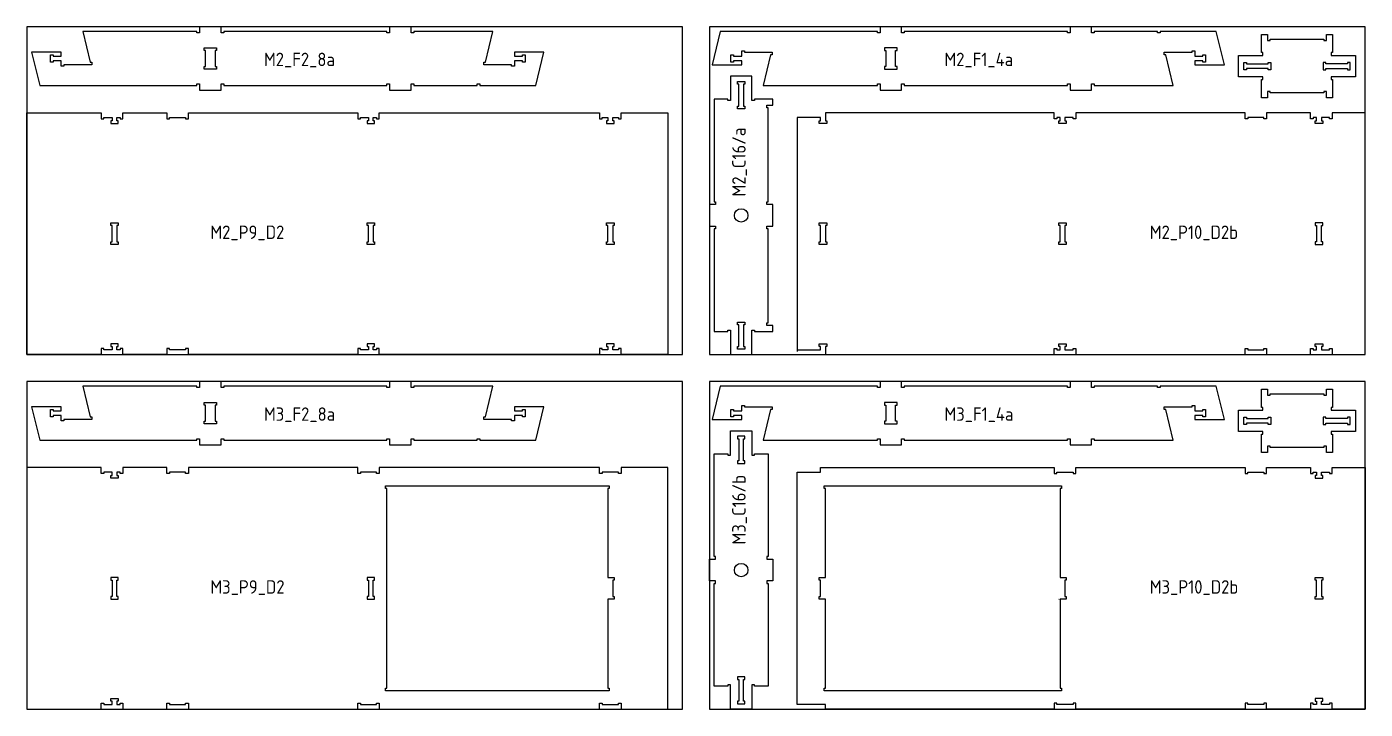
# Model space of a CAD drawing. Header units: millimetres. Extents: x -18174 to 50972, y 6312 to 16778.
# Drawn here: x 5352 to 10332, y 6313 to 8853 of the extents above; entities that cross this region are included whole.
import ezdxf

# ---------------------------------------------------------------- set-up
doc = ezdxf.new("R2010")
doc.units = ezdxf.units.MM
doc.header["$MEASUREMENT"] = 0
for name, color, linetype in [('freeswerk_CODES', 50, 'Continuous'), ('freeswerk_ELEMENTEN', 7, 'Continuous'), ('freeswerk_PLATEN', 3, 'Continuous')]:
    doc.layers.add(name, color=color, linetype=linetype)

msp = doc.modelspace()

# ---------------------------------------------------------------- linework, layer by layer
for centre in [(8010.3, 8150.5), (8010.3, 6830.5)]:
    msp.add_circle(centre, 25)
at = {"layer": 'freeswerk_ELEMENTEN'}
for points in [[(7038.1, 8639.5), (7038.1, 8634.5), (7246.4, 8634.5), (7276.4, 8758.5), (7166.4, 8758.5), (7166.4, 8743.5), (7196.4, 8743.5), (7196.4, 8748.5), (7206.4, 8748.5), (7206.4, 8720.5), (7196.4, 8720.5), (7196.4, 8725.5), (7166.4, 8725.5), (7166.4, 8705.5), (7156.4, 8705.5), (7156.4, 8710.5), (7052.9, 8710.5), (7052.9, 8720.5), (7058.9, 8720.5), (7086.4, 8834.5), (6792.4, 8834.5), (6792.4, 8829.5), (6782.4, 8829.5), (6782.4, 8852.5), (6702.4, 8852.5), (6702.4, 8829.5), (6692.4, 8829.5), (6692.4, 8834.5), (6085.4, 8834.5), (6085.4, 8829.5), (6075.4, 8829.5), (6075.4, 8852.5), (5995.4, 8852.5), (5995.4, 8829.5), (5985.4, 8829.5), (5985.4, 8834.5), (5560.5, 8834.5), (5588.1, 8720.5), (5594.1, 8720.5), (5594.1, 8710.5), (5490.5, 8710.5), (5490.5, 8705.5), (5480.5, 8705.5), (5480.5, 8725.5), (5450.5, 8725.5), (5450.5, 8720.5), (5440.5, 8720.5), (5440.5, 8748.5), (5450.5, 8748.5), (5450.5, 8743.5), (5480.5, 8743.5), (5480.5, 8758.5), (5370.5, 8758.5), (5400.5, 8634.5), (5985.4, 8634.5), (5985.4, 8639.5), (5995.4, 8639.5), (5995.4, 8616.5), (6075.4, 8616.5), (6075.4, 8639.5), (6085.4, 8639.5), (6085.4, 8634.5), (6692.4, 8634.5), (6692.4, 8639.5), (6702.4, 8639.5), (6702.4, 8616.5), (6782.4, 8616.5), (6782.4, 8639.5), (6792.4, 8639.5), (6792.4, 8634.5), (7028.1, 8634.5), (7028.1, 8639.5)], [(9738.2, 8720.5), (9728.2, 8720.5), (9728.2, 8725.5), (9698.2, 8725.5), (9698.2, 8710.5), (9808.2, 8710.5), (9778.2, 8834.5), (9569.9, 8834.5), (9569.9, 8829.5), (9559.9, 8829.5), (9559.9, 8834.5), (9324.2, 8834.5), (9324.2, 8829.5), (9314.2, 8829.5), (9314.2, 8852.5), (9234.2, 8852.5), (9234.2, 8829.5), (9224.2, 8829.5), (9224.2, 8834.5), (8617.2, 8834.5), (8617.2, 8829.5), (8607.2, 8829.5), (8607.2, 8852.5), (8527.2, 8852.5), (8527.2, 8829.5), (8517.2, 8829.5), (8517.2, 8834.5), (7932.3, 8834.5), (7902.3, 8710.5), (8012.3, 8710.5), (8012.3, 8725.5), (7982.3, 8725.5), (7982.3, 8720.5), (7972.3, 8720.5), (7972.3, 8748.5), (7982.3, 8748.5), (7982.3, 8743.5), (8012.3, 8743.5), (8012.3, 8763.5), (8022.3, 8763.5), (8022.3, 8758.5), (8125.9, 8758.5), (8125.9, 8748.5), (8119.9, 8748.5), (8092.3, 8634.5), (8517.2, 8634.5), (8517.2, 8639.5), (8527.2, 8639.5), (8527.2, 8616.5), (8607.2, 8616.5), (8607.2, 8639.5), (8617.2, 8639.5), (8617.2, 8634.5), (9224.2, 8634.5), (9224.2, 8639.5), (9234.2, 8639.5), (9234.2, 8616.5), (9314.2, 8616.5), (9314.2, 8639.5), (9324.2, 8639.5), (9324.2, 8634.5), (9618.2, 8634.5), (9590.6, 8748.5), (9584.7, 8748.5), (9584.7, 8758.5), (9688.2, 8758.5), (9688.2, 8763.5), (9698.2, 8763.5), (9698.2, 8743.5), (9728.2, 8743.5), (9728.2, 8748.5), (9738.2, 8748.5)], [(9951.3, 8756.1), (9946.3, 8756.1), (9946.3, 8824.1), (9968.3, 8824.1), (9968.3, 8801.1), (9978.3, 8801.1), (9978.3, 8806.1), (10178.3, 8806.1), (10178.3, 8801.1), (10188.3, 8801.1), (10188.3, 8824.1), (10210.3, 8824.1), (10210.3, 8756.1), (10205.3, 8756.1), (10205.3, 8746.1), (10296.3, 8746.1), (10296.3, 8666.1), (10205.3, 8666.1), (10205.3, 8656.1), (10210.3, 8656.1), (10210.3, 8588.1), (10188.3, 8588.1), (10188.3, 8611.1), (10178.3, 8611.1), (10178.3, 8606.1), (9978.3, 8606.1), (9978.3, 8611.1), (9968.3, 8611.1), (9968.3, 8588.1), (9946.3, 8588.1), (9946.3, 8656.1), (9951.3, 8656.1), (9951.3, 8666.1), (9860.3, 8666.1), (9860.3, 8746.1), (9951.3, 8746.1)], [(6058.4, 8764.5), (6053.4, 8764.5), (6053.4, 8704.5), (6058.4, 8704.5), (6058.4, 8694.5), (6012.4, 8694.5), (6012.4, 8704.5), (6017.4, 8704.5), (6017.4, 8764.5), (6012.4, 8764.5), (6012.4, 8774.5), (6058.4, 8774.5)], [(8590.2, 8774.5), (8544.2, 8774.5), (8544.2, 8764.5), (8549.2, 8764.5), (8549.2, 8704.5), (8544.2, 8704.5), (8544.2, 8694.5), (8590.2, 8694.5), (8590.2, 8704.5), (8585.2, 8704.5), (8585.2, 8764.5), (8590.2, 8764.5)], [(9890.3, 8720.1), (9890.3, 8715.1), (9971.3, 8715.1), (9971.3, 8720.1), (9981.3, 8720.1), (9981.3, 8692.1), (9971.3, 8692.1), (9971.3, 8697.1), (9890.3, 8697.1), (9890.3, 8692.1), (9880.3, 8692.1), (9880.3, 8720.1)], [(10266.3, 8692.1), (10276.3, 8692.1), (10276.3, 8720.1), (10266.3, 8720.1), (10266.3, 8715.1), (10185.3, 8715.1), (10185.3, 8720.1), (10175.3, 8720.1), (10175.3, 8692.1), (10185.3, 8692.1), (10185.3, 8697.1), (10266.3, 8697.1)], [(7970.3, 8668.5), (7970.3, 8577.5), (7960.3, 8577.5), (7960.3, 8582.5), (7910.3, 8582.5), (7910.3, 8200.5), (7915.3, 8200.5), (7915.3, 8190.5), (7892.3, 8190.5), (7892.3, 8110.5), (7915.3, 8110.5), (7915.3, 8100.5), (7910.3, 8100.5), (7910.3, 7718.5), (7960.3, 7718.5), (7960.3, 7723.5), (7970.3, 7723.5), (7970.3, 7632.5), (8050.3, 7632.5), (8050.3, 7723.5), (8060.3, 7723.5), (8060.3, 7718.5), (8128.3, 7718.5), (8128.3, 7740.5), (8105.3, 7740.5), (8105.3, 7750.5), (8110.3, 7750.5), (8110.3, 8100.5), (8105.3, 8100.5), (8105.3, 8110.5), (8128.3, 8110.5), (8128.3, 8190.5), (8105.3, 8190.5), (8105.3, 8200.5), (8110.3, 8200.5), (8110.3, 8550.5), (8105.3, 8550.5), (8105.3, 8560.5), (8128.3, 8560.5), (8128.3, 8582.5), (8060.3, 8582.5), (8060.3, 8577.5), (8050.3, 8577.5), (8050.3, 8668.5)], [(8019.3, 8638.5), (8019.3, 8557.5), (8024.3, 8557.5), (8024.3, 8547.5), (7996.3, 8547.5), (7996.3, 8557.5), (8001.3, 8557.5), (8001.3, 8638.5), (7996.3, 8638.5), (7996.3, 8648.5), (8024.3, 8648.5), (8024.3, 8638.5)], [(5709.5, 8532.5), (5873.5, 8532.5), (5873.5, 8509.5), (5883.5, 8509.5), (5883.5, 8514.5), (5943.5, 8514.5), (5943.5, 8509.5), (5953.5, 8509.5), (5953.5, 8532.5), (6583.5, 8532.5), (6583.5, 8509.5), (6593.5, 8509.5), (6593.5, 8514.5), (6623.5, 8514.5), (6623.5, 8502.5), (6618.5, 8502.5), (6618.5, 8492.5), (6646.5, 8492.5), (6646.5, 8502.5), (6641.5, 8502.5), (6641.5, 8514.5), (6653.5, 8514.5), (6653.5, 8509.5), (6663.5, 8509.5), (6663.5, 8532.5), (7483.5, 8532.5), (7483.5, 8509.5), (7493.5, 8509.5), (7493.5, 8514.5), (7514.5, 8514.5), (7514.5, 8502.5), (7509.5, 8502.5), (7509.5, 8492.5), (7537.5, 8492.5), (7537.5, 8502.5), (7532.5, 8502.5), (7532.5, 8514.5), (7553.5, 8514.5), (7553.5, 8509.5), (7563.5, 8509.5), (7563.5, 8532.5), (7737.7, 8532.5), (7737.7, 7632.5), (7563.5, 7632.5), (7563.5, 7655.5), (7553.5, 7655.5), (7553.5, 7650.5), (7532.5, 7650.5), (7532.5, 7662.5), (7537.5, 7662.5), (7537.5, 7672.5), (7509.5, 7672.5), (7509.5, 7662.5), (7514.5, 7662.5), (7514.5, 7650.5), (7493.5, 7650.5), (7493.5, 7655.5), (7483.5, 7655.5), (7483.5, 7632.5), (6663.5, 7632.5), (6663.5, 7655.5), (6653.5, 7655.5), (6653.5, 7650.5), (6641.5, 7650.5), (6641.5, 7662.5), (6646.5, 7662.5), (6646.5, 7672.5), (6618.5, 7672.5), (6618.5, 7662.5), (6623.5, 7662.5), (6623.5, 7650.5), (6593.5, 7650.5), (6593.5, 7655.5), (6583.5, 7655.5), (6583.5, 7632.5), (5953.5, 7632.5), (5953.5, 7655.5), (5943.5, 7655.5), (5943.5, 7650.5), (5883.5, 7650.5), (5883.5, 7655.5), (5873.5, 7655.5), (5873.5, 7632.5), (5709.5, 7632.5), (5709.5, 7655.5), (5699.5, 7655.5), (5699.5, 7650.5), (5687.5, 7650.5), (5687.5, 7662.5), (5692.5, 7662.5), (5692.5, 7672.5), (5664.5, 7672.5), (5664.5, 7662.5), (5669.5, 7662.5), (5669.5, 7650.5), (5639.5, 7650.5), (5639.5, 7655.5), (5629.5, 7655.5), (5629.5, 7632.5), (5352.3, 7632.5), (5352.3, 8532.5), (5629.5, 8532.5), (5629.5, 8509.5), (5639.5, 8509.5), (5639.5, 8514.5), (5669.5, 8514.5), (5669.5, 8502.5), (5664.5, 8502.5), (5664.5, 8492.5), (5692.5, 8492.5), (5692.5, 8502.5), (5687.5, 8502.5), (5687.5, 8514.5), (5699.5, 8514.5), (5699.5, 8509.5), (5709.5, 8509.5)], [(9965.1, 8509.5), (9955.1, 8509.5), (9955.1, 8514.5), (9895.1, 8514.5), (9895.1, 8509.5), (9885.1, 8509.5), (9885.1, 8532.5), (9255.1, 8532.5), (9255.1, 8509.5), (9245.1, 8509.5), (9245.1, 8514.5), (9215.1, 8514.5), (9215.1, 8502.5), (9220.1, 8502.5), (9220.1, 8492.5), (9192.1, 8492.5), (9192.1, 8502.5), (9197.1, 8502.5), (9197.1, 8514.5), (9185.1, 8514.5), (9185.1, 8509.5), (9175.1, 8509.5), (9175.1, 8532.5), (8324.1, 8532.5), (8324.1, 8502.5), (8329.1, 8502.5), (8329.1, 8492.5), (8301.1, 8492.5), (8301.1, 8502.5), (8306.1, 8502.5), (8306.1, 8514.5), (8219.2, 8514.5), (8219.2, 7650.5), (8306.1, 7650.5), (8306.1, 7662.5), (8301.1, 7662.5), (8301.1, 7672.5), (8329.1, 7672.5), (8329.1, 7662.5), (8324.1, 7662.5), (8324.1, 7632.5), (9175.1, 7632.5), (9175.1, 7655.5), (9185.1, 7655.5), (9185.1, 7650.5), (9197.1, 7650.5), (9197.1, 7662.5), (9192.1, 7662.5), (9192.1, 7672.5), (9220.1, 7672.5), (9220.1, 7662.5), (9215.1, 7662.5), (9215.1, 7650.5), (9245.1, 7650.5), (9245.1, 7655.5), (9255.1, 7655.5), (9255.1, 7632.5), (9885.1, 7632.5), (9885.1, 7655.5), (9895.1, 7655.5), (9895.1, 7650.5), (9955.1, 7650.5), (9955.1, 7655.5), (9965.1, 7655.5), (9965.1, 7632.5), (10129.1, 7632.5), (10129.1, 7655.5), (10139.1, 7655.5), (10139.1, 7650.5), (10151.1, 7650.5), (10151.1, 7662.5), (10146.1, 7662.5), (10146.1, 7672.5), (10174.1, 7672.5), (10174.1, 7662.5), (10169.1, 7662.5), (10169.1, 7650.5), (10199.1, 7650.5), (10199.1, 7655.5), (10209.1, 7655.5), (10209.1, 7632.5), (10332.3, 7632.5), (10332.3, 8532.5), (10209.1, 8532.5), (10209.1, 8509.5), (10199.1, 8509.5), (10199.1, 8514.5), (10169.1, 8514.5), (10169.1, 8502.5), (10174.1, 8502.5), (10174.1, 8492.5), (10146.1, 8492.5), (10146.1, 8502.5), (10151.1, 8502.5), (10151.1, 8514.5), (10139.1, 8514.5), (10139.1, 8509.5), (10129.1, 8509.5), (10129.1, 8532.5), (9965.1, 8532.5)], [(5692.5, 8042.5), (5664.5, 8042.5), (5664.5, 8052.5), (5669.5, 8052.5), (5669.5, 8112.5), (5664.5, 8112.5), (5664.5, 8122.5), (5692.5, 8122.5), (5692.5, 8112.5), (5687.5, 8112.5), (5687.5, 8052.5), (5692.5, 8052.5)], [(6623.5, 8052.5), (6623.5, 8112.5), (6618.5, 8112.5), (6618.5, 8122.5), (6646.5, 8122.5), (6646.5, 8112.5), (6641.5, 8112.5), (6641.5, 8052.5), (6646.5, 8052.5), (6646.5, 8042.5), (6618.5, 8042.5), (6618.5, 8052.5)], [(7514.5, 8052.5), (7514.5, 8112.5), (7509.5, 8112.5), (7509.5, 8122.5), (7537.5, 8122.5), (7537.5, 8112.5), (7532.5, 8112.5), (7532.5, 8052.5), (7537.5, 8052.5), (7537.5, 8042.5), (7509.5, 8042.5), (7509.5, 8052.5)], [(8301.1, 8052.5), (8306.1, 8052.5), (8306.1, 8112.5), (8301.1, 8112.5), (8301.1, 8122.5), (8329.1, 8122.5), (8329.1, 8112.5), (8324.1, 8112.5), (8324.1, 8052.5), (8329.1, 8052.5), (8329.1, 8042.5), (8301.1, 8042.5)], [(9220.1, 8122.5), (9220.1, 8112.5), (9215.1, 8112.5), (9215.1, 8052.5), (9220.1, 8052.5), (9220.1, 8042.5), (9192.1, 8042.5), (9192.1, 8052.5), (9197.1, 8052.5), (9197.1, 8112.5), (9192.1, 8112.5), (9192.1, 8122.5)], [(10169.1, 8112.5), (10174.1, 8112.5), (10174.1, 8122.5), (10146.1, 8122.5), (10146.1, 8112.5), (10151.1, 8112.5), (10151.1, 8052.5), (10146.1, 8052.5), (10146.1, 8042.5), (10174.1, 8042.5), (10174.1, 8052.5), (10169.1, 8052.5)], [(7996.3, 7743.5), (7996.3, 7753.5), (8024.3, 7753.5), (8024.3, 7743.5), (8019.3, 7743.5), (8019.3, 7662.5), (8024.3, 7662.5), (8024.3, 7652.5), (7996.3, 7652.5), (7996.3, 7662.5), (8001.3, 7662.5), (8001.3, 7743.5)], [(7038.1, 7319.5), (7038.1, 7314.5), (7246.4, 7314.5), (7276.4, 7438.5), (7166.4, 7438.5), (7166.4, 7423.5), (7196.4, 7423.5), (7196.4, 7428.5), (7206.4, 7428.5), (7206.4, 7400.5), (7196.4, 7400.5), (7196.4, 7405.5), (7166.4, 7405.5), (7166.4, 7385.5), (7156.4, 7385.5), (7156.4, 7390.5), (7052.9, 7390.5), (7052.9, 7400.5), (7058.9, 7400.5), (7086.4, 7514.5), (6792.4, 7514.5), (6792.4, 7509.5), (6782.4, 7509.5), (6782.4, 7532.5), (6702.4, 7532.5), (6702.4, 7509.5), (6692.4, 7509.5), (6692.4, 7514.5), (6085.4, 7514.5), (6085.4, 7509.5), (6075.4, 7509.5), (6075.4, 7532.5), (5995.4, 7532.5), (5995.4, 7509.5), (5985.4, 7509.5), (5985.4, 7514.5), (5560.5, 7514.5), (5588.1, 7400.5), (5594.1, 7400.5), (5594.1, 7390.5), (5490.5, 7390.5), (5490.5, 7385.5), (5480.5, 7385.5), (5480.5, 7405.5), (5450.5, 7405.5), (5450.5, 7400.5), (5440.5, 7400.5), (5440.5, 7428.5), (5450.5, 7428.5), (5450.5, 7423.5), (5480.5, 7423.5), (5480.5, 7438.5), (5370.5, 7438.5), (5400.5, 7314.5), (5985.4, 7314.5), (5985.4, 7319.5), (5995.4, 7319.5), (5995.4, 7296.5), (6075.4, 7296.5), (6075.4, 7319.5), (6085.4, 7319.5), (6085.4, 7314.5), (6692.4, 7314.5), (6692.4, 7319.5), (6702.4, 7319.5), (6702.4, 7296.5), (6782.4, 7296.5), (6782.4, 7319.5), (6792.4, 7319.5), (6792.4, 7314.5), (7028.1, 7314.5), (7028.1, 7319.5)], [(9738.2, 7400.5), (9728.2, 7400.5), (9728.2, 7405.5), (9698.2, 7405.5), (9698.2, 7390.5), (9808.2, 7390.5), (9778.2, 7514.5), (9569.9, 7514.5), (9569.9, 7509.5), (9559.9, 7509.5), (9559.9, 7514.5), (9324.2, 7514.5), (9324.2, 7509.5), (9314.2, 7509.5), (9314.2, 7532.5), (9234.2, 7532.5), (9234.2, 7509.5), (9224.2, 7509.5), (9224.2, 7514.5), (8617.2, 7514.5), (8617.2, 7509.5), (8607.2, 7509.5), (8607.2, 7532.5), (8527.2, 7532.5), (8527.2, 7509.5), (8517.2, 7509.5), (8517.2, 7514.5), (7932.3, 7514.5), (7902.3, 7390.5), (8012.3, 7390.5), (8012.3, 7405.5), (7982.3, 7405.5), (7982.3, 7400.5), (7972.3, 7400.5), (7972.3, 7428.5), (7982.3, 7428.5), (7982.3, 7423.5), (8012.3, 7423.5), (8012.3, 7443.5), (8022.3, 7443.5), (8022.3, 7438.5), (8125.9, 7438.5), (8125.9, 7428.5), (8119.9, 7428.5), (8092.3, 7314.5), (8517.2, 7314.5), (8517.2, 7319.5), (8527.2, 7319.5), (8527.2, 7296.5), (8607.2, 7296.5), (8607.2, 7319.5), (8617.2, 7319.5), (8617.2, 7314.5), (9224.2, 7314.5), (9224.2, 7319.5), (9234.2, 7319.5), (9234.2, 7296.5), (9314.2, 7296.5), (9314.2, 7319.5), (9324.2, 7319.5), (9324.2, 7314.5), (9618.2, 7314.5), (9590.6, 7428.5), (9584.7, 7428.5), (9584.7, 7438.5), (9688.2, 7438.5), (9688.2, 7443.5), (9698.2, 7443.5), (9698.2, 7423.5), (9728.2, 7423.5), (9728.2, 7428.5), (9738.2, 7428.5)], [(9951.3, 7436.1), (9946.3, 7436.1), (9946.3, 7504.1), (9968.3, 7504.1), (9968.3, 7481.1), (9978.3, 7481.1), (9978.3, 7486.1), (10178.3, 7486.1), (10178.3, 7481.1), (10188.3, 7481.1), (10188.3, 7504.1), (10210.3, 7504.1), (10210.3, 7436.1), (10205.3, 7436.1), (10205.3, 7426.1), (10296.3, 7426.1), (10296.3, 7346.1), (10205.3, 7346.1), (10205.3, 7336.1), (10210.3, 7336.1), (10210.3, 7268.1), (10188.3, 7268.1), (10188.3, 7291.1), (10178.3, 7291.1), (10178.3, 7286.1), (9978.3, 7286.1), (9978.3, 7291.1), (9968.3, 7291.1), (9968.3, 7268.1), (9946.3, 7268.1), (9946.3, 7336.1), (9951.3, 7336.1), (9951.3, 7346.1), (9860.3, 7346.1), (9860.3, 7426.1), (9951.3, 7426.1)], [(6058.4, 7444.5), (6053.4, 7444.5), (6053.4, 7384.5), (6058.4, 7384.5), (6058.4, 7374.5), (6012.4, 7374.5), (6012.4, 7384.5), (6017.4, 7384.5), (6017.4, 7444.5), (6012.4, 7444.5), (6012.4, 7454.5), (6058.4, 7454.5)], [(8590.2, 7454.5), (8544.2, 7454.5), (8544.2, 7444.5), (8549.2, 7444.5), (8549.2, 7384.5), (8544.2, 7384.5), (8544.2, 7374.5), (8590.2, 7374.5), (8590.2, 7384.5), (8585.2, 7384.5), (8585.2, 7444.5), (8590.2, 7444.5)], [(9890.3, 7400.1), (9890.3, 7395.1), (9971.3, 7395.1), (9971.3, 7400.1), (9981.3, 7400.1), (9981.3, 7372.1), (9971.3, 7372.1), (9971.3, 7377.1), (9890.3, 7377.1), (9890.3, 7372.1), (9880.3, 7372.1), (9880.3, 7400.1)], [(10266.3, 7372.1), (10276.3, 7372.1), (10276.3, 7400.1), (10266.3, 7400.1), (10266.3, 7395.1), (10185.3, 7395.1), (10185.3, 7400.1), (10175.3, 7400.1), (10175.3, 7372.1), (10185.3, 7372.1), (10185.3, 7377.1), (10266.3, 7377.1)], [(8105.3, 6780.5), (8110.3, 6780.5), (8110.3, 6398.5), (8060.3, 6398.5), (8060.3, 6403.5), (8050.3, 6403.5), (8050.3, 6312.5), (7970.3, 6312.5), (7970.3, 6403.5), (7960.3, 6403.5), (7960.3, 6398.5), (7910.3, 6398.5), (7910.3, 6780.5), (7915.3, 6780.5), (7915.3, 6790.5), (7892.3, 6790.5), (7892.3, 6870.5), (7915.3, 6870.5), (7915.3, 6880.5), (7910.3, 6880.5), (7910.3, 7262.5), (7960.3, 7262.5), (7960.3, 7257.5), (7970.3, 7257.5), (7970.3, 7348.5), (8050.3, 7348.5), (8050.3, 7257.5), (8060.3, 7257.5), (8060.3, 7262.5), (8110.3, 7262.5), (8110.3, 6880.5), (8105.3, 6880.5), (8105.3, 6870.5), (8128.3, 6870.5), (8128.3, 6790.5), (8105.3, 6790.5)], [(7996.3, 7237.5), (7996.3, 7227.5), (8024.3, 7227.5), (8024.3, 7237.5), (8019.3, 7237.5), (8019.3, 7318.5), (8024.3, 7318.5), (8024.3, 7328.5), (7996.3, 7328.5), (7996.3, 7318.5), (8001.3, 7318.5), (8001.3, 7237.5)], [(7737.7, 6312.5), (7737.7, 7212.5), (7563.5, 7212.5), (7563.5, 7189.5), (7553.5, 7189.5), (7553.5, 7194.5), (7493.5, 7194.5), (7493.5, 7189.5), (7483.5, 7189.5), (7483.5, 7212.5), (6663.5, 7212.5), (6663.5, 7189.5), (6653.5, 7189.5), (6653.5, 7194.5), (6593.5, 7194.5), (6593.5, 7189.5), (6583.5, 7189.5), (6583.5, 7212.5), (5953.5, 7212.5), (5953.5, 7189.5), (5943.5, 7189.5), (5943.5, 7194.5), (5883.5, 7194.5), (5883.5, 7189.5), (5873.5, 7189.5), (5873.5, 7212.5), (5709.5, 7212.5), (5709.5, 7189.5), (5699.5, 7189.5), (5699.5, 7194.5), (5687.5, 7194.5), (5687.5, 7182.5), (5692.5, 7182.5), (5692.5, 7172.5), (5664.5, 7172.5), (5664.5, 7182.5), (5669.5, 7182.5), (5669.5, 7194.5), (5639.5, 7194.5), (5639.5, 7189.5), (5629.5, 7189.5), (5629.5, 7212.5), (5352.3, 7212.5), (5352.3, 6312.5), (5629.5, 6312.5), (5629.5, 6335.5), (5639.5, 6335.5), (5639.5, 6330.5), (5669.5, 6330.5), (5669.5, 6342.5), (5664.5, 6342.5), (5664.5, 6352.5), (5692.5, 6352.5), (5692.5, 6342.5), (5687.5, 6342.5), (5687.5, 6330.5), (5699.5, 6330.5), (5699.5, 6335.5), (5709.5, 6335.5), (5709.5, 6312.5), (5873.5, 6312.5), (5873.5, 6335.5), (5883.5, 6335.5), (5883.5, 6330.5), (5943.5, 6330.5), (5943.5, 6335.5), (5953.5, 6335.5), (5953.5, 6312.5), (6583.5, 6312.5), (6583.5, 6335.5), (6593.5, 6335.5), (6593.5, 6330.5), (6653.5, 6330.5), (6653.5, 6335.5), (6663.5, 6335.5), (6663.5, 6312.5), (7483.5, 6312.5), (7483.5, 6335.5), (7493.5, 6335.5), (7493.5, 6330.5), (7553.5, 6330.5), (7553.5, 6335.5), (7563.5, 6335.5), (7563.5, 6312.5)], [(8324.1, 6312.5), (8324.1, 6330.5), (8219.2, 6330.5), (8219.2, 7194.5), (8306.1, 7194.5), (8306.1, 7212.5), (9175.1, 7212.5), (9175.1, 7189.5), (9185.1, 7189.5), (9185.1, 7194.5), (9245.1, 7194.5), (9245.1, 7189.5), (9255.1, 7189.5), (9255.1, 7212.5), (9885.1, 7212.5), (9885.1, 7189.5), (9895.1, 7189.5), (9895.1, 7194.5), (9955.1, 7194.5), (9955.1, 7189.5), (9965.1, 7189.5), (9965.1, 7212.5), (10129.1, 7212.5), (10129.1, 7189.5), (10139.1, 7189.5), (10139.1, 7194.5), (10151.1, 7194.5), (10151.1, 7182.5), (10146.1, 7182.5), (10146.1, 7172.5), (10174.1, 7172.5), (10174.1, 7182.5), (10169.1, 7182.5), (10169.1, 7194.5), (10199.1, 7194.5), (10199.1, 7189.5), (10209.1, 7189.5), (10209.1, 7212.5), (10236.4, 7212.5), (10236.4, 7212.5), (10332.3, 7212.5), (10332.3, 6312.5), (10233.7, 6312.5), (10233.6, 6312.5), (10209.1, 6312.5), (10209.1, 6335.5), (10199.1, 6335.5), (10199.1, 6330.5), (10169.1, 6330.5), (10169.1, 6342.5), (10174.1, 6342.5), (10174.1, 6352.5), (10146.1, 6352.5), (10146.1, 6342.5), (10151.1, 6342.5), (10151.1, 6330.5), (10139.1, 6330.5), (10139.1, 6335.5), (10129.1, 6335.5), (10129.1, 6312.5), (9965.1, 6312.5), (9965.1, 6335.5), (9955.1, 6335.5), (9955.1, 6330.5), (9895.1, 6330.5), (9895.1, 6335.5), (9885.1, 6335.5), (9885.1, 6312.5), (9255.1, 6312.5), (9255.1, 6335.5), (9245.1, 6335.5), (9245.1, 6330.5), (9185.1, 6330.5), (9185.1, 6335.5), (9175.1, 6335.5), (9175.1, 6312.5)], [(7537.5, 6732.5), (7537.5, 6722.5), (7514.5, 6722.5), (7514.5, 6390.5), (7519.5, 6390.5), (7519.5, 6380.5), (6686.5, 6380.5), (6686.5, 6390.5), (6691.5, 6390.5), (6691.5, 7134.5), (6686.5, 7134.5), (6686.5, 7144.5), (7519.5, 7144.5), (7519.5, 7134.5), (7514.5, 7134.5), (7514.5, 6802.5), (7537.5, 6802.5), (7537.5, 6792.5), (7532.5, 6792.5), (7532.5, 6732.5)], [(8319.1, 7144.5), (9202.1, 7144.5), (9202.1, 7134.5), (9197.1, 7134.5), (9197.1, 6802.5), (9220.1, 6802.5), (9220.1, 6792.5), (9215.1, 6792.5), (9215.1, 6732.5), (9220.1, 6732.5), (9220.1, 6722.5), (9197.1, 6722.5), (9197.1, 6390.5), (9202.1, 6390.5), (9202.1, 6380.5), (8319.1, 6380.5), (8319.1, 6390.5), (8324.1, 6390.5), (8324.1, 6722.5), (8301.1, 6722.5), (8301.1, 6732.5), (8306.1, 6732.5), (8306.1, 6792.5), (8301.1, 6792.5), (8301.1, 6802.5), (8324.1, 6802.5), (8324.1, 7134.5), (8319.1, 7134.5)], [(5692.5, 6802.5), (5664.5, 6802.5), (5664.5, 6792.5), (5669.5, 6792.5), (5669.5, 6732.5), (5664.5, 6732.5), (5664.5, 6722.5), (5692.5, 6722.5), (5692.5, 6732.5), (5687.5, 6732.5), (5687.5, 6792.5), (5692.5, 6792.5)], [(6623.5, 6792.5), (6623.5, 6732.5), (6618.5, 6732.5), (6618.5, 6722.5), (6646.5, 6722.5), (6646.5, 6732.5), (6641.5, 6732.5), (6641.5, 6792.5), (6646.5, 6792.5), (6646.5, 6802.5), (6618.5, 6802.5), (6618.5, 6792.5)], [(10146.1, 6722.5), (10146.1, 6732.5), (10151.1, 6732.5), (10151.1, 6792.5), (10146.1, 6792.5), (10146.1, 6802.5), (10174.1, 6802.5), (10174.1, 6792.5), (10169.1, 6792.5), (10169.1, 6732.5), (10174.1, 6732.5), (10174.1, 6722.5)], [(8019.3, 6342.5), (8019.3, 6423.5), (8024.3, 6423.5), (8024.3, 6433.5), (7996.3, 6433.5), (7996.3, 6423.5), (8001.3, 6423.5), (8001.3, 6342.5), (7996.3, 6342.5), (7996.3, 6332.5), (8024.3, 6332.5), (8024.3, 6342.5)]]:
    msp.add_lwpolyline(points, close=True, dxfattribs=at)
for points in [[(8219.2, 7650.5), (8219.2, 7643.8)], [(9192.1, 6722.5), (9193.3, 6722.5)]]:
    msp.add_lwpolyline(points, dxfattribs=at)
at = {"layer": 'freeswerk_PLATEN'}
for points in [[(5352.3, 7632.5), (7792.3, 7632.5), (7792.3, 8852.5), (5352.3, 8852.5)], [(7892.3, 7632.5), (10332.3, 7632.5), (10332.3, 8852.5), (7892.3, 8852.5)], [(5352.3, 6312.5), (7792.3, 6312.5), (7792.3, 7532.5), (5352.3, 7532.5)], [(7892.3, 6312.5), (10332.3, 6312.5), (10332.3, 7532.5), (7892.3, 7532.5)]]:
    msp.add_lwpolyline(points, close=True, dxfattribs=at)

# ---------------------------------------------------------------- texts
at = {"layer": 'freeswerk_CODES', "char_height": 50, "attachment_point": 1}
for s, insert in [('{\\Fiso|c0;M2_F2_8a}', (6234.9, 8755.9)), ('{\\Fiso|c0;M2_F1_4a}', (8766.7, 8755.9)), ('{\\Fiso|c0;M2_P9_D2}', (6035.4, 8112.7)), ('{\\Fiso|c0;M2_P10_D2b}', (9530.7, 8112.7)), ('{\\Fiso|c0;M3_F2_8a}', (6234.9, 7435.9)), ('{\\Fiso|c0;M3_F1_4a}', (8766.7, 7435.9)), ('{\\Fiso|c0;M3_P9_D2}', (6035.4, 6792.7)), ('{\\Fiso|c0;M3_P10_D2b}', (9530.7, 6792.7))]:
    msp.add_mtext_dynamic_manual_height_columns(s, width=318.081, gutter_width=1456.3, heights=[0], dxfattribs=dict(at, insert=insert))
at = {"layer": 'freeswerk_CODES', "char_height": 50, "attachment_point": 1, "rotation": 90}
for s, insert in [('{\\Fiso|c0;M2_C16/a}', (7977, 8220.8)), ('{\\Fiso|c0;M3_C16/b}', (7977, 6925.6))]:
    msp.add_mtext_dynamic_manual_height_columns(s, width=318.081, gutter_width=1456.3, heights=[0], dxfattribs=dict(at, insert=insert))

doc.saveas('drawing.dxf')
